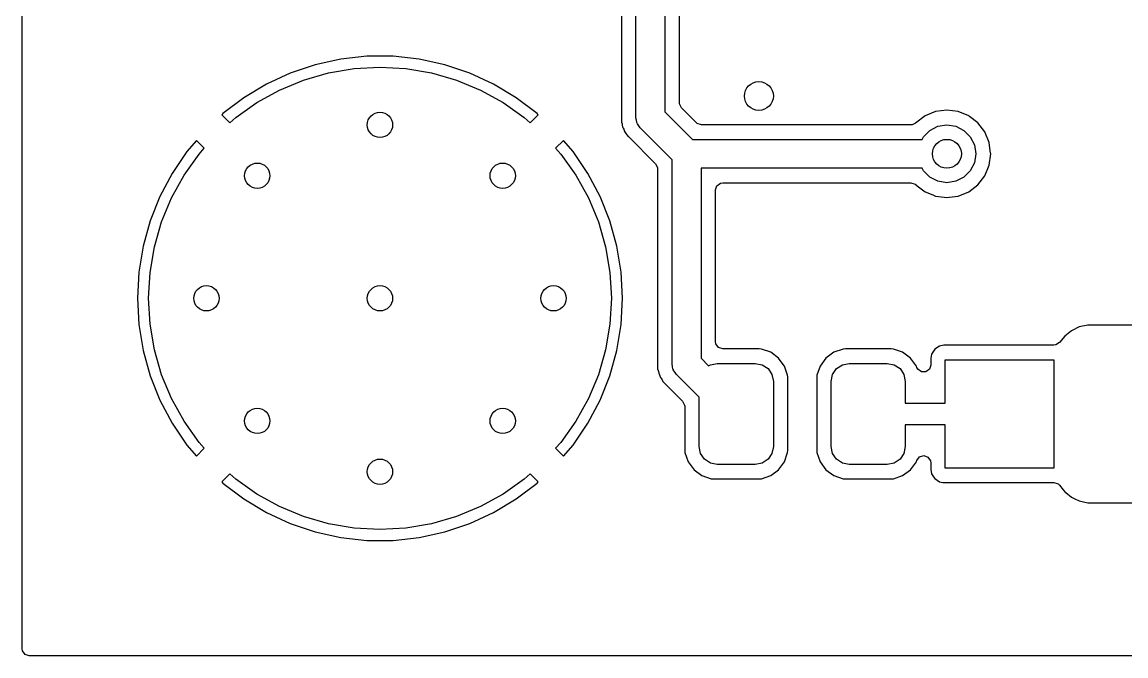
# Model space of a CAD drawing. Extents: x 0 to 2.79, y -2.39 to 0.
# Drawn here: x 0.001 to 0.602, y -2.391 to -2.046 of the extents above; entities that cross this region are included whole.
import ezdxf

# ---------------------------------------------------------------- set-up
doc = ezdxf.new("R2010")
doc.units = 0
doc.header["$MEASUREMENT"] = 0
doc.layers.add('BLACK', color=7, linetype='CONTINUOUS')

msp = doc.modelspace()

# ---------------------------------------------------------------- linework, layer by layer
at = {"layer": 'BLACK', "linetype": 'CONTINUOUS'}
for p, q in [((0.335433, -2.09764), (0.335433, -1.20787)), ((0.351181, -1.21114), (0.351181, -2.09438)), ((0.359075, -2.08949), (0.359075, -1.85551)), ((0.001201, -2.19606), (0.001201, -1.97069)), ((0.327539, -2.03583), (0.327539, -2.09592)), ((0.174694, -2.06572), (0.160727, -2.06879)), ((0.188912, -2.06417), (0.174694, -2.06572)), ((0.203214, -2.06417), (0.188912, -2.06417)), ((0.217432, -2.06572), (0.203214, -2.06417)), ((0.231399, -2.06879), (0.217432, -2.06572)), ((0.217432, -2.06572), (0.217432, -2.06572)), ((0.147174, -2.07336), (0.134194, -2.07937)), ((0.160727, -2.06879), (0.147174, -2.07336)), ((0.154453, -2.07715), (0.168029, -2.07324)), ((0.160727, -2.06879), (0.160727, -2.06879)), ((0.168029, -2.07324), (0.181957, -2.07087)), ((0.181957, -2.07087), (0.196063, -2.07008)), ((0.196063, -2.07008), (0.210169, -2.07087)), ((0.210169, -2.07087), (0.224097, -2.07324)), ((0.224097, -2.07324), (0.237673, -2.07715)), ((0.244952, -2.07336), (0.231399, -2.06879)), ((0.257932, -2.07937), (0.244952, -2.07336)), ((0.134194, -2.07937), (0.121939, -2.08674)), ((0.134194, -2.07937), (0.134194, -2.07937)), ((0.1414, -2.08256), (0.154453, -2.07715)), ((0.237673, -2.07715), (0.250726, -2.08256)), ((0.270186, -2.08674), (0.257932, -2.07937)), ((0.257932, -2.07937), (0.257932, -2.07937)), ((0.129035, -2.08939), (0.1414, -2.08256)), ((0.250726, -2.08256), (0.263091, -2.08939)), ((0.121939, -2.08674), (0.110554, -2.09539)), ((0.117513, -2.09756), (0.129035, -2.08939)), ((0.121939, -2.08674), (0.121939, -2.08674)), ((0.263091, -2.08939), (0.274613, -2.09756)), ((0.270187, -2.08674), (0.270186, -2.08674)), ((0.281572, -2.09539), (0.270187, -2.08674)), ((0.359123, -2.0901), (0.359075, -2.08949)), ((0.360216, -2.09225), (0.359123, -2.0901)), ((0.110553, -2.09539), (0.109917, -2.096)), ((0.109917, -2.096), (0.114329, -2.10041)), ((0.110554, -2.09539), (0.110553, -2.09539)), ((0.277797, -2.10041), (0.282209, -2.096)), ((0.282209, -2.096), (0.281572, -2.09539)), ((0.327539, -2.09592), (0.327539, -2.09592)), ((0.327539, -2.09592), (0.327539, -2.10014)), ((0.351181, -2.09438), (0.366254, -2.10945)), ((0.368382, -2.10041), (0.360216, -2.09225)), ((0.492802, -2.09667), (0.48766, -2.10062)), ((0.498552, -2.09429), (0.492802, -2.09667)), ((0.492802, -2.09667), (0.492802, -2.09667)), ((0.498553, -2.09429), (0.498552, -2.09429)), ((0.504724, -2.09348), (0.498553, -2.09429)), ((0.510896, -2.09429), (0.504724, -2.09348)), ((0.504724, -2.09348), (0.504724, -2.09348)), ((0.516647, -2.09667), (0.510896, -2.09429)), ((0.510896, -2.09429), (0.510896, -2.09429)), ((0.517016, -2.09695), (0.516647, -2.09667)), ((0.516647, -2.09667), (0.516647, -2.09667)), ((0.516647, -2.09667), (0.516647, -2.09667)), ((0.521586, -2.10046), (0.517016, -2.09695)), ((0.114329, -2.10041), (0.117513, -2.09756)), ((0.274613, -2.09756), (0.277797, -2.10041)), ((0.327539, -2.10014), (0.327833, -2.10104)), ((0.327833, -2.10104), (0.327976, -2.10163)), ((0.327976, -2.10163), (0.328124, -2.10257)), ((0.328124, -2.10257), (0.328555, -2.10342)), ((0.328555, -2.10342), (0.328789, -2.10398)), ((0.335727, -2.09893), (0.335433, -2.09764)), ((0.335875, -2.10024), (0.335727, -2.09893)), ((0.336113, -2.10062), (0.335875, -2.10024)), ((0.336213, -2.10105), (0.336113, -2.10062)), ((0.337037, -2.10209), (0.336213, -2.10105)), ((0.337739, -2.10321), (0.337037, -2.10209)), ((0.355118, -2.12058), (0.337739, -2.10321)), ((0.368847, -2.10081), (0.368382, -2.10041)), ((0.371138, -2.10156), (0.368847, -2.10081)), ((0.402238, -2.10156), (0.371138, -2.10156)), ((0.402362, -2.10157), (0.402238, -2.10156)), ((0.402486, -2.10156), (0.402362, -2.10157)), ((0.485155, -2.10156), (0.402486, -2.10156)), ((0.485764, -2.10151), (0.485155, -2.10156)), ((0.487618, -2.10056), (0.485764, -2.10151)), ((0.48766, -2.10062), (0.487618, -2.10056)), ((0.495468, -2.10458), (0.499858, -2.10235)), ((0.499858, -2.10235), (0.504724, -2.10157)), ((0.504724, -2.10157), (0.509591, -2.10235)), ((0.509591, -2.10235), (0.513981, -2.10458)), ((0.525375, -2.1054), (0.521586, -2.10046)), ((0.521586, -2.10046), (0.521586, -2.10046)), ((0.521586, -2.10046), (0.521586, -2.10046)), ((0.521586, -2.10046), (0.521586, -2.10046)), ((0.521586, -2.10046), (0.521586, -2.10046)), ((0.328789, -2.10398), (0.329083, -2.10489)), ((0.329083, -2.10489), (0.329083, -2.10489)), ((0.329083, -2.10489), (0.329641, -2.10565)), ((0.329641, -2.10565), (0.329961, -2.10618)), ((0.329961, -2.10618), (0.330392, -2.10702)), ((0.330392, -2.10702), (0.330392, -2.10702)), ((0.330392, -2.10702), (0.331182, -2.10781)), ((0.331182, -2.10781), (0.331182, -2.10781)), ((0.331182, -2.10781), (0.33128, -2.10791)), ((0.33128, -2.10791), (0.33128, -2.10791)), ((0.33128, -2.10791), (0.346083, -2.12271)), ((0.366254, -2.10945), (0.49128, -2.10945)), ((0.49128, -2.10945), (0.491984, -2.10807)), ((0.491984, -2.10807), (0.495468, -2.10458)), ((0.513981, -2.10458), (0.517465, -2.10807)), ((0.517465, -2.10807), (0.519702, -2.11246)), ((0.527758, -2.11115), (0.525375, -2.1054)), ((0.525375, -2.1054), (0.525375, -2.1054)), ((0.096101, -2.11002), (0.090912, -2.11613)), ((0.10041, -2.11433), (0.096101, -2.11002)), ((0.097564, -2.11751), (0.10041, -2.11433)), ((0.296025, -2.11002), (0.291716, -2.11433)), ((0.291716, -2.11433), (0.294561, -2.11751)), ((0.301214, -2.11613), (0.296025, -2.11002)), ((0.519702, -2.11246), (0.520472, -2.11732)), ((0.528169, -2.11428), (0.527758, -2.11115)), ((0.527758, -2.11115), (0.527758, -2.11115)), ((0.528523, -2.11696), (0.528169, -2.11428)), ((0.090912, -2.11613), (0.082887, -2.12797)), ((0.089389, -2.12904), (0.097564, -2.11751)), ((0.090912, -2.11613), (0.090912, -2.11613)), ((0.294561, -2.11751), (0.302737, -2.12904)), ((0.309239, -2.12797), (0.301214, -2.11613)), ((0.301214, -2.11613), (0.301214, -2.11613)), ((0.355118, -2.23199), (0.355118, -2.12058)), ((0.520472, -2.11732), (0.519702, -2.12219)), ((0.527758, -2.12349), (0.52857, -2.11732)), ((0.52857, -2.11732), (0.528523, -2.11696)), ((0.346083, -2.12271), (0.347176, -2.12486)), ((0.347176, -2.12486), (0.347224, -2.12547)), ((0.347224, -2.12547), (0.347224, -2.23449)), ((0.49128, -2.1252), (0.370866, -2.1252)), ((0.370866, -2.1252), (0.370866, -2.22873)), ((0.491984, -2.12658), (0.49128, -2.1252)), ((0.495468, -2.13006), (0.491984, -2.12658)), ((0.517465, -2.12658), (0.513981, -2.13006)), ((0.519702, -2.12219), (0.517465, -2.12658)), ((0.525375, -2.12925), (0.527758, -2.12349)), ((0.082887, -2.12797), (0.076187, -2.1406)), ((0.082555, -2.1414), (0.089389, -2.12904)), ((0.302737, -2.12904), (0.309571, -2.1414)), ((0.315939, -2.1406), (0.309239, -2.12797)), ((0.379504, -2.1347), (0.381453, -2.13328)), ((0.381453, -2.13328), (0.382657, -2.13309)), ((0.382657, -2.13309), (0.485155, -2.13309)), ((0.485155, -2.13309), (0.487446, -2.13383)), ((0.499858, -2.1323), (0.495468, -2.13006)), ((0.504724, -2.13307), (0.499858, -2.1323)), ((0.509591, -2.1323), (0.504724, -2.13307)), ((0.513981, -2.13006), (0.509591, -2.1323)), ((0.521586, -2.13418), (0.525375, -2.12925)), ((0.37876, -2.13699), (0.379504, -2.1347)), ((0.37876, -2.2197), (0.37876, -2.13699)), ((0.487446, -2.13383), (0.487783, -2.13412)), ((0.487783, -2.13412), (0.487863, -2.13418)), ((0.487863, -2.13418), (0.487863, -2.13418)), ((0.487863, -2.13418), (0.492802, -2.13797)), ((0.492802, -2.13797), (0.492802, -2.13797)), ((0.492802, -2.13797), (0.492802, -2.13797)), ((0.492802, -2.13797), (0.497121, -2.13976)), ((0.510896, -2.14036), (0.516647, -2.13797)), ((0.516647, -2.13797), (0.521586, -2.13418)), ((0.076187, -2.1406), (0.070893, -2.15389)), ((0.077148, -2.15445), (0.082555, -2.1414)), ((0.309571, -2.1414), (0.314977, -2.15445)), ((0.321232, -2.15389), (0.315939, -2.1406)), ((0.497121, -2.13976), (0.498553, -2.14036)), ((0.498553, -2.14036), (0.503181, -2.14097)), ((0.503181, -2.14097), (0.504724, -2.14117)), ((0.504724, -2.14117), (0.505959, -2.14101)), ((0.504724, -2.14117), (0.504724, -2.14117)), ((0.504724, -2.14117), (0.504724, -2.14117)), ((0.505959, -2.14101), (0.510896, -2.14036)), ((0.070893, -2.15389), (0.067068, -2.16767)), ((0.070893, -2.15389), (0.070893, -2.15389)), ((0.073237, -2.16803), (0.077148, -2.15445)), ((0.314977, -2.15445), (0.318889, -2.16803)), ((0.325058, -2.16767), (0.321232, -2.15389)), ((0.321232, -2.15389), (0.321232, -2.15389)), ((0.067068, -2.16767), (0.064754, -2.18178)), ((0.070871, -2.18196), (0.073237, -2.16803)), ((0.318889, -2.16803), (0.321255, -2.18196)), ((0.327372, -2.18178), (0.325058, -2.16767)), ((0.064754, -2.18178), (0.063979, -2.19606)), ((0.070079, -2.19606), (0.070871, -2.18196)), ((0.321255, -2.18196), (0.322047, -2.19606)), ((0.328146, -2.19606), (0.327372, -2.18178)), ((0.001201, -2.38703), (0.001201, -2.19606)), ((0.063979, -2.19606), (0.064754, -2.21034)), ((0.070871, -2.21017), (0.070079, -2.19606)), ((0.322047, -2.19606), (0.321255, -2.21017)), ((0.327372, -2.21034), (0.328146, -2.19606)), ((0.064754, -2.21034), (0.067068, -2.22446)), ((0.073237, -2.2241), (0.070871, -2.21017)), ((0.321255, -2.21017), (0.318889, -2.2241)), ((0.325058, -2.22446), (0.327372, -2.21034)), ((0.581407, -2.21061), (0.576818, -2.21166)), ((0.58376, -2.21061), (0.581407, -2.21061)), ((0.58415, -2.21061), (0.58376, -2.21061)), ((0.631243, -2.21061), (0.58415, -2.21061)), ((0.568898, -2.21663), (0.566081, -2.22017)), ((0.572578, -2.2137), (0.568898, -2.21663)), ((0.568898, -2.21663), (0.568898, -2.21663)), ((0.576818, -2.21166), (0.572578, -2.2137)), ((0.576818, -2.21166), (0.576818, -2.21166)), ((0.378951, -2.22091), (0.37876, -2.2197)), ((0.380366, -2.22286), (0.378951, -2.22091)), ((0.382657, -2.2236), (0.380366, -2.22286)), ((0.40253, -2.2236), (0.382657, -2.2236)), ((0.403728, -2.22371), (0.40253, -2.2236)), ((0.40253, -2.2236), (0.40253, -2.2236)), ((0.449438, -2.2236), (0.44824, -2.22371)), ((0.474381, -2.2236), (0.449438, -2.2236)), ((0.449438, -2.2236), (0.449438, -2.2236)), ((0.475579, -2.22371), (0.474381, -2.2236)), ((0.474381, -2.2236), (0.474381, -2.2236)), ((0.500759, -2.22209), (0.498148, -2.22384)), ((0.503061, -2.22163), (0.500759, -2.22209)), ((0.500759, -2.22209), (0.500759, -2.22209)), ((0.563034, -2.22163), (0.503061, -2.22163)), ((0.503061, -2.22163), (0.503061, -2.22163)), ((0.503061, -2.22163), (0.503061, -2.22163)), ((0.564071, -2.22149), (0.563034, -2.22163)), ((0.566081, -2.22017), (0.564071, -2.22149)), ((0.067068, -2.22446), (0.070893, -2.23824)), ((0.077148, -2.23767), (0.073237, -2.2241)), ((0.318889, -2.2241), (0.314977, -2.23767)), ((0.321232, -2.23824), (0.325058, -2.22446)), ((0.370866, -2.22873), (0.375015, -2.23288)), ((0.408775, -2.22548), (0.403728, -2.22371)), ((0.403728, -2.22371), (0.403728, -2.22371)), ((0.413077, -2.22866), (0.408775, -2.22548)), ((0.416187, -2.23287), (0.413077, -2.22866)), ((0.413077, -2.22866), (0.413077, -2.22866)), ((0.413077, -2.22866), (0.413077, -2.22866)), ((0.413077, -2.22866), (0.413077, -2.22866)), ((0.413077, -2.22866), (0.413077, -2.22866)), ((0.438892, -2.22866), (0.435717, -2.23296)), ((0.443194, -2.22548), (0.438892, -2.22866)), ((0.438892, -2.22866), (0.438892, -2.22866)), ((0.44824, -2.22371), (0.443194, -2.22548)), ((0.44824, -2.22371), (0.44824, -2.22371)), ((0.480625, -2.22548), (0.475579, -2.22371)), ((0.475579, -2.22371), (0.475579, -2.22371)), ((0.484927, -2.22866), (0.480625, -2.22548)), ((0.488102, -2.23296), (0.484927, -2.22866)), ((0.484927, -2.22866), (0.484927, -2.22866)), ((0.484927, -2.22866), (0.484927, -2.22866)), ((0.484927, -2.22866), (0.484927, -2.22866)), ((0.484927, -2.22866), (0.484927, -2.22866)), ((0.496403, -2.22645), (0.495945, -2.22875)), ((0.495945, -2.22875), (0.495945, -2.22875)), ((0.495945, -2.22875), (0.495945, -2.23243)), ((0.498147, -2.22384), (0.496403, -2.22645)), ((0.496403, -2.22645), (0.496403, -2.22645)), ((0.498148, -2.22384), (0.498147, -2.22384)), ((0.503839, -2.25315), (0.503839, -2.22953)), ((0.503839, -2.22953), (0.562894, -2.22953)), ((0.562894, -2.22953), (0.562894, -2.28858)), ((0.347224, -2.23449), (0.347518, -2.23539)), ((0.347518, -2.23539), (0.347661, -2.23598)), ((0.355412, -2.23328), (0.355118, -2.23199)), ((0.35556, -2.23459), (0.355412, -2.23328)), ((0.355798, -2.23497), (0.35556, -2.23459)), ((0.355898, -2.2354), (0.355798, -2.23497)), ((0.356722, -2.23644), (0.355898, -2.2354)), ((0.375015, -2.23288), (0.375958, -2.23225)), ((0.375958, -2.23225), (0.379724, -2.2315)), ((0.379724, -2.2315), (0.400394, -2.2315)), ((0.400394, -2.2315), (0.40416, -2.23225)), ((0.40416, -2.23225), (0.407353, -2.23438)), ((0.407353, -2.23438), (0.409487, -2.23757)), ((0.416252, -2.23296), (0.416187, -2.23287)), ((0.418018, -2.238), (0.416252, -2.23296)), ((0.435717, -2.23296), (0.433951, -2.238)), ((0.442481, -2.23757), (0.444615, -2.23438)), ((0.444615, -2.23438), (0.447808, -2.23225)), ((0.447808, -2.23225), (0.451575, -2.2315)), ((0.451575, -2.2315), (0.472244, -2.2315)), ((0.472244, -2.2315), (0.476011, -2.23225)), ((0.476011, -2.23225), (0.479204, -2.23438)), ((0.479204, -2.23438), (0.481337, -2.23757)), ((0.488368, -2.23372), (0.488102, -2.23296)), ((0.488894, -2.23472), (0.488368, -2.23372)), ((0.490843, -2.23614), (0.488894, -2.23472)), ((0.495201, -2.23472), (0.493252, -2.23614)), ((0.495945, -2.23243), (0.495201, -2.23472)), ((0.070893, -2.23824), (0.070893, -2.23824)), ((0.070893, -2.23824), (0.076187, -2.25152)), ((0.082555, -2.25073), (0.077148, -2.23767)), ((0.314977, -2.23767), (0.309571, -2.25073)), ((0.315939, -2.25152), (0.321232, -2.23824)), ((0.321232, -2.23824), (0.321232, -2.23824)), ((0.347661, -2.23598), (0.347809, -2.23692)), ((0.347809, -2.23692), (0.34824, -2.23777)), ((0.34824, -2.23777), (0.348474, -2.23833)), ((0.348474, -2.23833), (0.348768, -2.23924)), ((0.348768, -2.23924), (0.348768, -2.23924)), ((0.348768, -2.23924), (0.349326, -2.24)), ((0.349326, -2.24), (0.349646, -2.24053)), ((0.349646, -2.24053), (0.350077, -2.24137)), ((0.350077, -2.24137), (0.350077, -2.24137)), ((0.350077, -2.24137), (0.350867, -2.24216)), ((0.357424, -2.23756), (0.356722, -2.23644)), ((0.369882, -2.25001), (0.357424, -2.23756)), ((0.409487, -2.23757), (0.410236, -2.24134)), ((0.410236, -2.24134), (0.410236, -2.27677)), ((0.41809, -2.23878), (0.418018, -2.238)), ((0.41813, -2.2392), (0.41809, -2.23878)), ((0.41813, -2.27891), (0.41813, -2.2392)), ((0.41813, -2.2392), (0.41813, -2.2392)), ((0.433951, -2.238), (0.433839, -2.2392)), ((0.433839, -2.2392), (0.433839, -2.27891)), ((0.433951, -2.238), (0.433951, -2.238)), ((0.441732, -2.24134), (0.442481, -2.23757)), ((0.441732, -2.27677), (0.441732, -2.24134)), ((0.481337, -2.23757), (0.482087, -2.24134)), ((0.482087, -2.24134), (0.482087, -2.25315)), ((0.493252, -2.23614), (0.490843, -2.23614)), ((0.350867, -2.24216), (0.350867, -2.24216)), ((0.350867, -2.24216), (0.350965, -2.24226)), ((0.350965, -2.24226), (0.350965, -2.24226)), ((0.350965, -2.24226), (0.360847, -2.25214)), ((0.076187, -2.25152), (0.082887, -2.26416)), ((0.089389, -2.26309), (0.082555, -2.25073)), ((0.309571, -2.25073), (0.302737, -2.26309)), ((0.309239, -2.26416), (0.315939, -2.25152)), ((0.360847, -2.25214), (0.36194, -2.25429)), ((0.369882, -2.27677), (0.369882, -2.25001)), ((0.482087, -2.25315), (0.503839, -2.25315)), ((0.36194, -2.25429), (0.361988, -2.2549)), ((0.361988, -2.2549), (0.361988, -2.27891)), ((0.082887, -2.26416), (0.090912, -2.276)), ((0.097564, -2.27461), (0.089389, -2.26309)), ((0.302737, -2.26309), (0.294561, -2.27461)), ((0.301214, -2.276), (0.309239, -2.26416)), ((0.503839, -2.26496), (0.482087, -2.26496)), ((0.482087, -2.26496), (0.482087, -2.27677)), ((0.503839, -2.28858), (0.503839, -2.26496)), ((0.090912, -2.276), (0.090912, -2.276)), ((0.090912, -2.276), (0.096101, -2.28211)), ((0.10041, -2.2778), (0.097564, -2.27461)), ((0.294561, -2.27461), (0.291716, -2.2778)), ((0.296025, -2.28211), (0.301214, -2.276)), ((0.301214, -2.276), (0.301214, -2.276)), ((0.370631, -2.28054), (0.369882, -2.27677)), ((0.410236, -2.27677), (0.409487, -2.28054)), ((0.442481, -2.28054), (0.441732, -2.27677)), ((0.482087, -2.27677), (0.481337, -2.28054)), ((0.096101, -2.28211), (0.10041, -2.2778)), ((0.291716, -2.2778), (0.296025, -2.28211)), ((0.361988, -2.27891), (0.361988, -2.27891)), ((0.361988, -2.27891), (0.362101, -2.28011)), ((0.362101, -2.28011), (0.362101, -2.28011)), ((0.362101, -2.28011), (0.363866, -2.28515)), ((0.372765, -2.28373), (0.370631, -2.28054)), ((0.375958, -2.28586), (0.372765, -2.28373)), ((0.407353, -2.28373), (0.40416, -2.28586)), ((0.409487, -2.28054), (0.407353, -2.28373)), ((0.416252, -2.28515), (0.418018, -2.28011)), ((0.418018, -2.28011), (0.41813, -2.27891)), ((0.41813, -2.27891), (0.41813, -2.27891)), ((0.41813, -2.27891), (0.41813, -2.27891)), ((0.433839, -2.27891), (0.433951, -2.28011)), ((0.433951, -2.28011), (0.433951, -2.28011)), ((0.433951, -2.28011), (0.435717, -2.28515)), ((0.444615, -2.28373), (0.442481, -2.28054)), ((0.447808, -2.28586), (0.444615, -2.28373)), ((0.479204, -2.28373), (0.476011, -2.28586)), ((0.481337, -2.28054), (0.479204, -2.28373)), ((0.488368, -2.28439), (0.489828, -2.28248)), ((0.489828, -2.28248), (0.492135, -2.28178)), ((0.492135, -2.28178), (0.494408, -2.28258)), ((0.494408, -2.28258), (0.49578, -2.28456)), ((0.363866, -2.28515), (0.367041, -2.28945)), ((0.367041, -2.28945), (0.367041, -2.28945)), ((0.367041, -2.28945), (0.367041, -2.28945)), ((0.367041, -2.28945), (0.367041, -2.28945)), ((0.367041, -2.28945), (0.367042, -2.28945)), ((0.367042, -2.28945), (0.371343, -2.29263)), ((0.379724, -2.28661), (0.375958, -2.28586)), ((0.400394, -2.28661), (0.379724, -2.28661)), ((0.40416, -2.28586), (0.400394, -2.28661)), ((0.408775, -2.29263), (0.413077, -2.28945)), ((0.413077, -2.28945), (0.416252, -2.28515)), ((0.435717, -2.28515), (0.438892, -2.28945)), ((0.438892, -2.28945), (0.438892, -2.28945)), ((0.438892, -2.28945), (0.438892, -2.28945)), ((0.438892, -2.28945), (0.438892, -2.28945)), ((0.438892, -2.28945), (0.438892, -2.28945)), ((0.438892, -2.28945), (0.443194, -2.29263)), ((0.451575, -2.28661), (0.447808, -2.28586)), ((0.472244, -2.28661), (0.451575, -2.28661)), ((0.476011, -2.28586), (0.472244, -2.28661)), ((0.480625, -2.29263), (0.484927, -2.28945)), ((0.484927, -2.28945), (0.488102, -2.28515)), ((0.488102, -2.28515), (0.488368, -2.28439)), ((0.49578, -2.28456), (0.495945, -2.28568)), ((0.495945, -2.28568), (0.495945, -2.28936)), ((0.495945, -2.28936), (0.495945, -2.28936)), ((0.495945, -2.28936), (0.496403, -2.29166)), ((0.562894, -2.28858), (0.503839, -2.28858)), ((0.114329, -2.29172), (0.109917, -2.29613)), ((0.117513, -2.29456), (0.114329, -2.29172)), ((0.129035, -2.30274), (0.117513, -2.29456)), ((0.274613, -2.29456), (0.263091, -2.30274)), ((0.277797, -2.29172), (0.274613, -2.29456)), ((0.282209, -2.29613), (0.277797, -2.29172)), ((0.371343, -2.29263), (0.371343, -2.29263)), ((0.371343, -2.29263), (0.371343, -2.29263)), ((0.371343, -2.29263), (0.37639, -2.2944)), ((0.37639, -2.2944), (0.377588, -2.29451)), ((0.377588, -2.29451), (0.377588, -2.29451)), ((0.377588, -2.29451), (0.377588, -2.29451)), ((0.377588, -2.29451), (0.40253, -2.29451)), ((0.40253, -2.29451), (0.403728, -2.2944)), ((0.40253, -2.29451), (0.40253, -2.29451)), ((0.403728, -2.2944), (0.408775, -2.29263)), ((0.443194, -2.29263), (0.443194, -2.29263)), ((0.443194, -2.29263), (0.443194, -2.29263)), ((0.443194, -2.29263), (0.44824, -2.2944)), ((0.44824, -2.2944), (0.449438, -2.29451)), ((0.449438, -2.29451), (0.449438, -2.29451)), ((0.449438, -2.29451), (0.449438, -2.29451)), ((0.449438, -2.29451), (0.474381, -2.29451)), ((0.474381, -2.29451), (0.475579, -2.2944)), ((0.474381, -2.29451), (0.474381, -2.29451)), ((0.475579, -2.2944), (0.480625, -2.29263)), ((0.496403, -2.29166), (0.496403, -2.29166)), ((0.496403, -2.29166), (0.49752, -2.29333)), ((0.49752, -2.29333), (0.498148, -2.29427)), ((0.498148, -2.29427), (0.500759, -2.29602)), ((0.109917, -2.29613), (0.110554, -2.29673)), ((0.110554, -2.29673), (0.121939, -2.30539)), ((0.270187, -2.30539), (0.281572, -2.29673)), ((0.281572, -2.29673), (0.282209, -2.29613)), ((0.281572, -2.29673), (0.281572, -2.29673)), ((0.500759, -2.29602), (0.502509, -2.29637)), ((0.502509, -2.29637), (0.503061, -2.29648)), ((0.503061, -2.29648), (0.503061, -2.29648)), ((0.503061, -2.29648), (0.503061, -2.29648)), ((0.503061, -2.29648), (0.503061, -2.29648)), ((0.503061, -2.29648), (0.563034, -2.29648)), ((0.563034, -2.29648), (0.565325, -2.29722)), ((0.565325, -2.29722), (0.566081, -2.29794)), ((0.566081, -2.29794), (0.568035, -2.30039)), ((0.568035, -2.30039), (0.568898, -2.30148)), ((0.568898, -2.30148), (0.569411, -2.30189)), ((0.121939, -2.30539), (0.121939, -2.30539)), ((0.121939, -2.30539), (0.134194, -2.31276)), ((0.1414, -2.30957), (0.129035, -2.30274)), ((0.263091, -2.30274), (0.250726, -2.30957)), ((0.257932, -2.31276), (0.270186, -2.30539)), ((0.270186, -2.30539), (0.270187, -2.30539)), ((0.569411, -2.30189), (0.572578, -2.30441)), ((0.572578, -2.30441), (0.574315, -2.30525)), ((0.574315, -2.30525), (0.576818, -2.30645)), ((0.576818, -2.30645), (0.581407, -2.3075)), ((0.581407, -2.3075), (0.633357, -2.3075)), ((0.134194, -2.31276), (0.134194, -2.31276)), ((0.134194, -2.31276), (0.147174, -2.31877)), ((0.154453, -2.31498), (0.1414, -2.30957)), ((0.250726, -2.30957), (0.237673, -2.31498)), ((0.244952, -2.31877), (0.257932, -2.31276)), ((0.257932, -2.31276), (0.257932, -2.31276)), ((0.147174, -2.31877), (0.160727, -2.32333)), ((0.168029, -2.31889), (0.154453, -2.31498)), ((0.181957, -2.32126), (0.168029, -2.31889)), ((0.224097, -2.31889), (0.210169, -2.32126)), ((0.237673, -2.31498), (0.224097, -2.31889)), ((0.231399, -2.32333), (0.244952, -2.31877)), ((0.160727, -2.32333), (0.174694, -2.32641)), ((0.196063, -2.32205), (0.181957, -2.32126)), ((0.210169, -2.32126), (0.196063, -2.32205)), ((0.217432, -2.32641), (0.231399, -2.32333)), ((0.231399, -2.32333), (0.231399, -2.32333)), ((0.174694, -2.32641), (0.174694, -2.32641)), ((0.174694, -2.32641), (0.188912, -2.32795)), ((0.188912, -2.32795), (0.203214, -2.32795)), ((0.203214, -2.32795), (0.217432, -2.32641)), ((0.001392, -2.38823), (0.001201, -2.38703)), ((0.002807, -2.39018), (0.001392, -2.38823)), ((0.005098, -2.39093), (0.002807, -2.39018)), ((2.78703, -2.39093), (0.005098, -2.39093))]:
    msp.add_line(p, q, dxfattribs=at)
at = {"layer": 'BLACK'}
for centre, radius in [((0.402362, -2.08583), 0.007874), ((0.196063, -2.10157), 0.00689), ((0.504724, -2.11732), 0.007874), ((0.12925, -2.12925), 0.00689), ((0.262876, -2.12925), 0.00689), ((0.101575, -2.19606), 0.00689), ((0.196063, -2.19606), 0.00689), ((0.290551, -2.19606), 0.00689), ((0.12925, -2.26288), 0.00689), ((0.262876, -2.26288), 0.00689), ((0.196063, -2.29055), 0.00689)]:
    msp.add_circle(centre, radius, dxfattribs=at)

doc.saveas('drawing.dxf')
